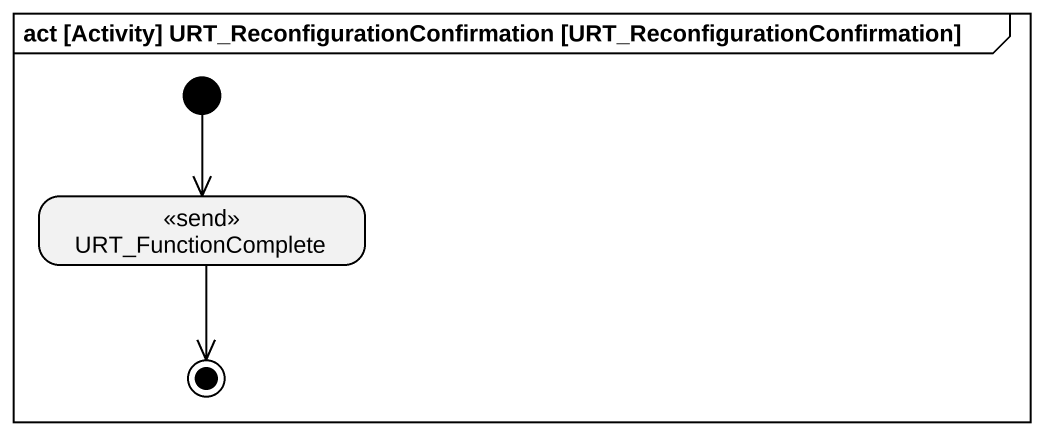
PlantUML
@startuml
mainframe act [Activity] URT_ReconfigurationConfirmation [URT_ReconfigurationConfirmation]
hide empty description
state URT_FunctionComplete <<send>>
[*] --> URT_FunctionComplete
URT_FunctionComplete --> [*]
@enduml
